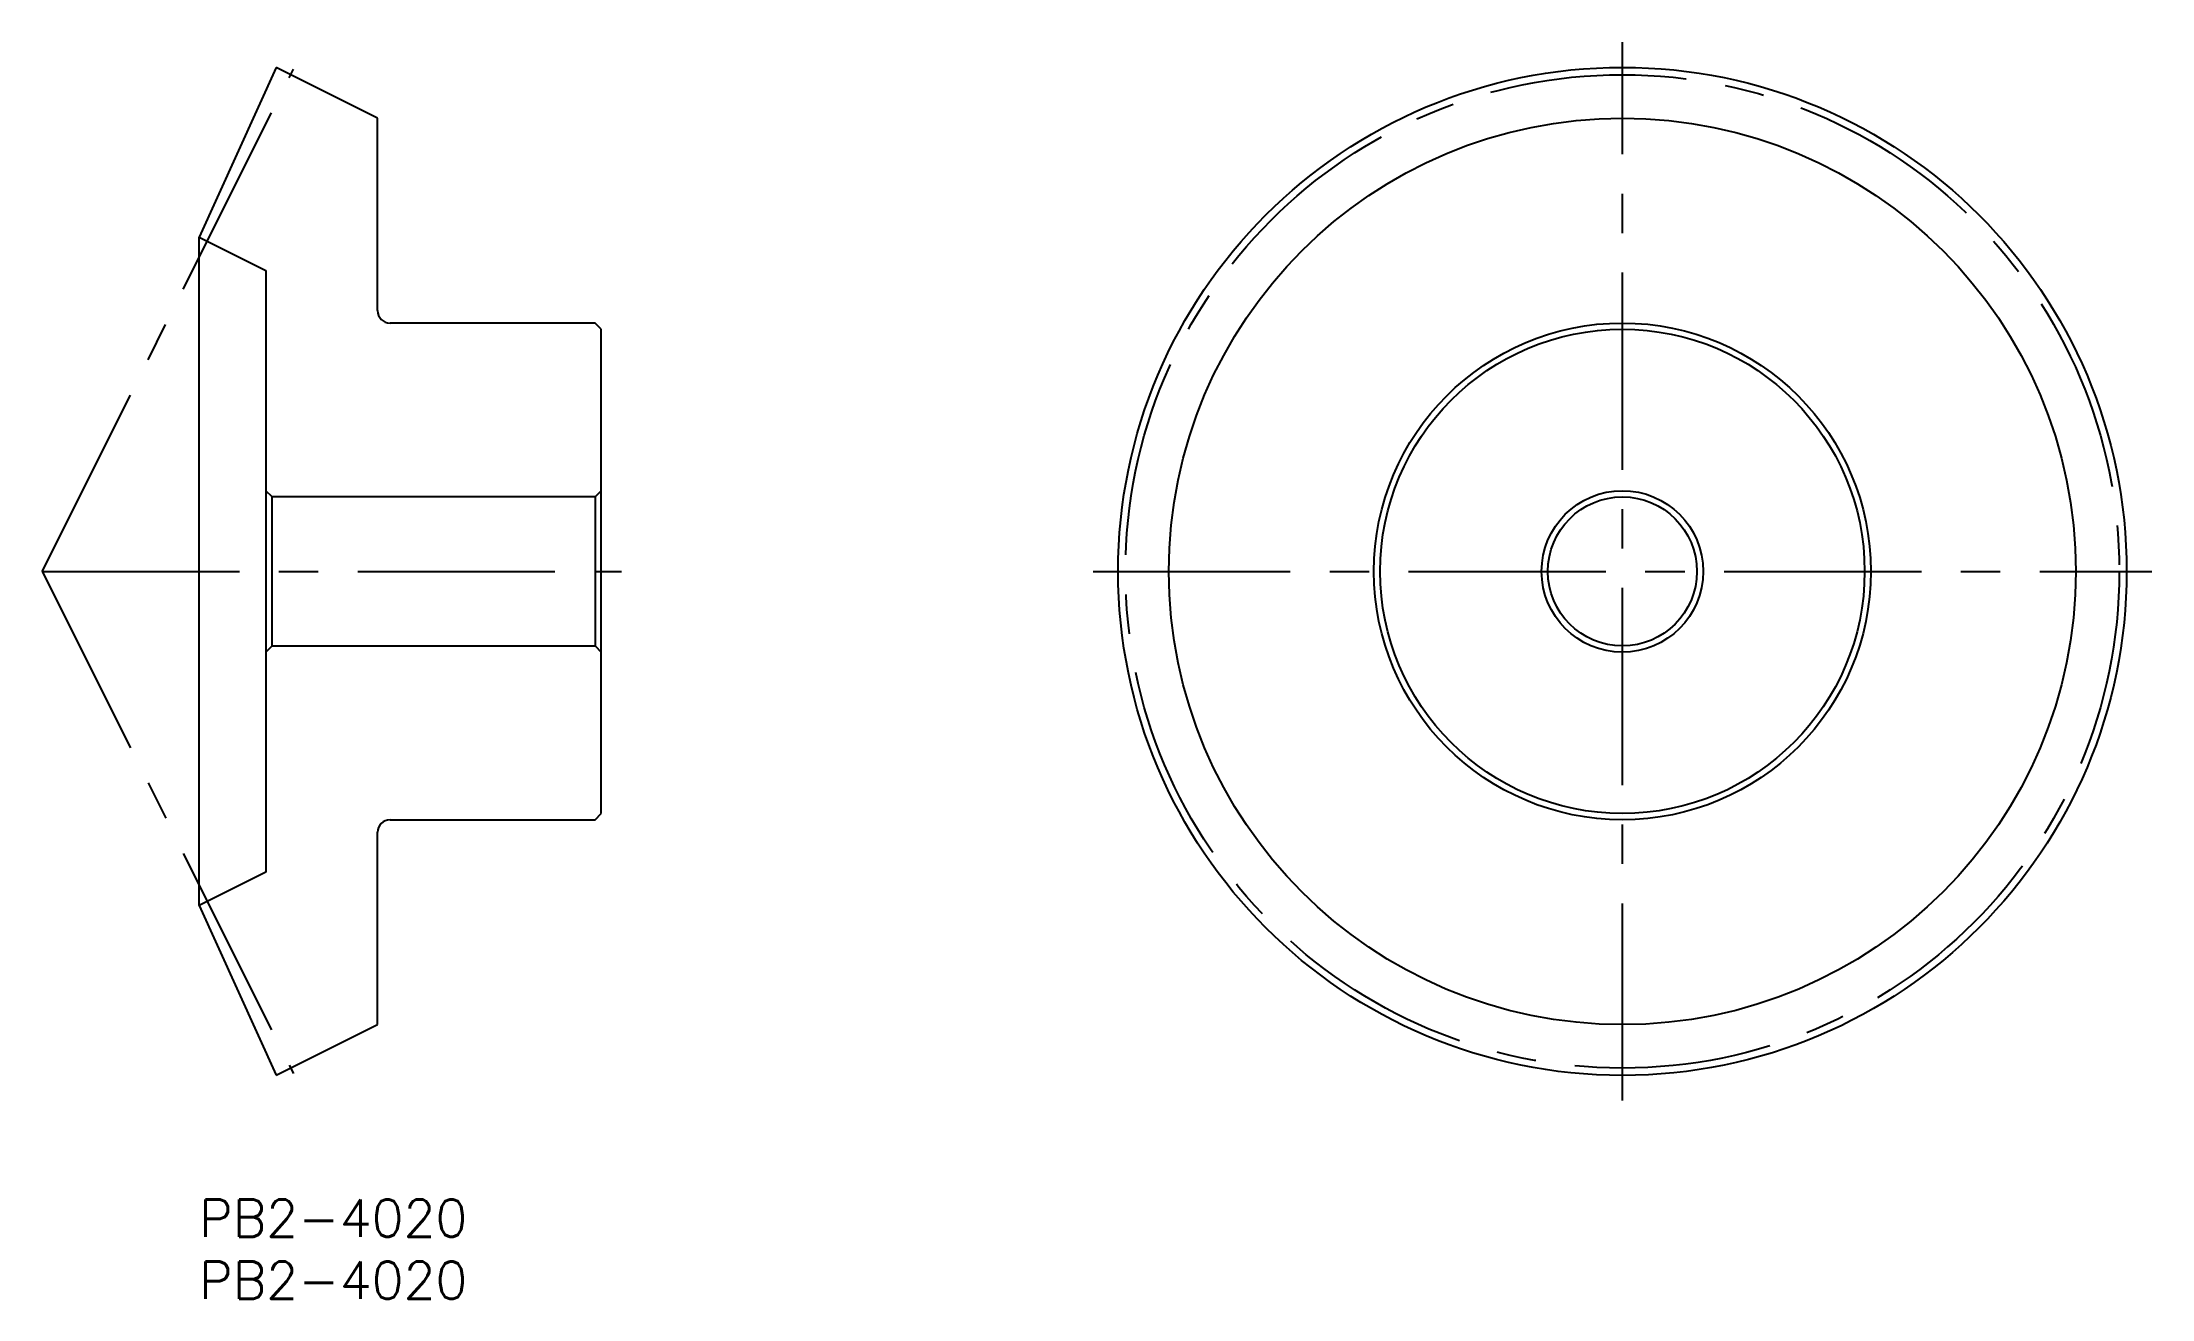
# Model space of a CAD drawing. Extents: x -13 to 157, y -8 to 93.
import ezdxf

# ---------------------------------------------------------------- set-up
doc = ezdxf.new("R2010")
doc.units = 0
doc.header["$LTSCALE"] = 0.5
doc.linetypes.add('CENTER', pattern=[50.8, 31.75, -6.35, 6.35, -6.35])
for name, color, linetype in [('MSM_CENTER', 1, 'CENTER'), ('MSM_CONTINUOUS', 7, 'CONTINUOUS'), ('MSM_PART_NUMBER', 7, 'CONTINUOUS')]:
    doc.layers.add(name, color=color, linetype=linetype)
doc.styles.get("Standard").update_dxf_attribs({"font": 'txt.shx', "height": 3, "bigfont": 'bigfont.shx'})

# ---------------------------------------------------------------- blocks, each defined once
blk = doc.blocks.new('*U17')
at = {"layer": 'MSM_PART_NUMBER'}
blk.add_text('PB2-4020', height=3, dxfattribs=at).set_placement((0, -3))
blk = doc.blocks.new('*U18')
at = {"layer": 'MSM_PART_NUMBER'}
blk.add_text('PB2-4020', height=3, dxfattribs=at).set_placement((0, -8))

msp = doc.modelspace()

# ---------------------------------------------------------------- linework, layer by layer
at = {"layer": 'MSM_CENTER'}
for p, q in [((114.57, 7.97), (114.57, 93.2)), ((-12.63, 50.58), (7.59, 91.03)), ((-12.63, 50.58), (33.99, 50.58)), ((-12.63, 50.58), (7.59, 10.14)), ((71.96, 50.58), (157.19, 50.58))]:
    msp.add_line(p, q, dxfattribs=at)
msp.add_circle((114.57, 50.58), 40, dxfattribs=at)
at = {"layer": 'MSM_CONTINUOUS'}
for p, q in [((6.2, 91.17), (0, 77.5)), ((14.37, 87.08), (6.2, 91.17)), ((14.37, 71.58), (14.37, 87.08)), ((0, 77.5), (5.37, 74.81)), ((0, 23.67), (0, 77.5)), ((5.37, 74.81), (5.37, 26.35)), ((31.87, 70.58), (15.37, 70.58)), ((32.37, 70.08), (31.87, 70.58)), ((32.37, 31.08), (32.37, 70.08)), ((5.87, 56.58), (5.37, 57.08)), ((31.87, 56.58), (5.87, 56.58)), ((5.87, 44.58), (5.87, 56.58)), ((32.37, 57.08), (31.87, 56.58)), ((31.87, 56.58), (31.87, 44.58)), ((5.37, 44.08), (5.87, 44.58)), ((5.87, 44.58), (31.87, 44.58)), ((31.87, 44.58), (32.37, 44.08)), ((15.37, 30.58), (31.87, 30.58)), ((31.87, 30.58), (32.37, 31.08)), ((14.37, 14.08), (14.37, 29.58)), ((5.37, 26.35), (0, 23.67)), ((0, 23.67), (6.2, 10)), ((6.2, 10), (14.37, 14.08))]:
    msp.add_line(p, q, dxfattribs=at)
for radius in [40.59, 36.5, 20, 19.5, 6.5, 6]:
    msp.add_circle((114.57, 50.58), radius, dxfattribs=at)
for centre, start, end in [((15.37, 71.58), 180, 270), ((15.37, 29.58), 90, 180)]:
    msp.add_arc(centre, 1, start, end, dxfattribs=at)

# ---------------------------------------------------------------- block references
for name in ['*U17', '*U18']:
    msp.add_blockref(name, (0, 0), dxfattribs=at)

doc.saveas('drawing.dxf')
